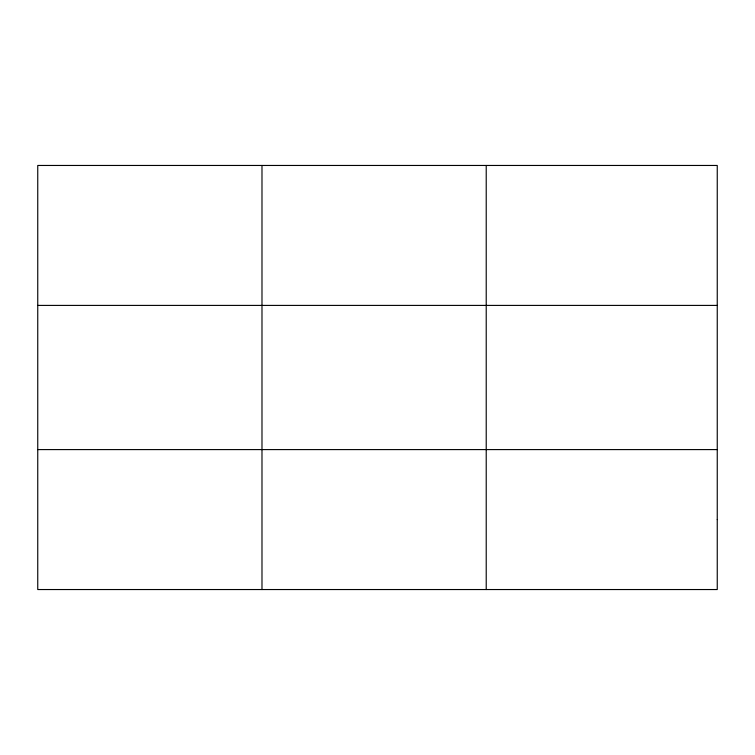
<?xml version="1.0" encoding="UTF-8"?>
<svg xmlns="http://www.w3.org/2000/svg" width="755" height="755" viewBox="0 0 755 755"><rect width="100%" height="100%" fill="white"/><g stroke="black" fill="none" stroke-linecap="round" stroke-linejoin="round"><path stroke-width="1.13" d="M261.985 589.542L261.985 165.458M486.22 589.542L486.22 165.458M37.75 305.407L717.25 305.407M37.75 449.593L717.25 449.593M717.25 519.572L717.25 589.542L37.75 589.542L37.75 165.458L717.25 165.458L717.25 519.572"/></g></svg>
